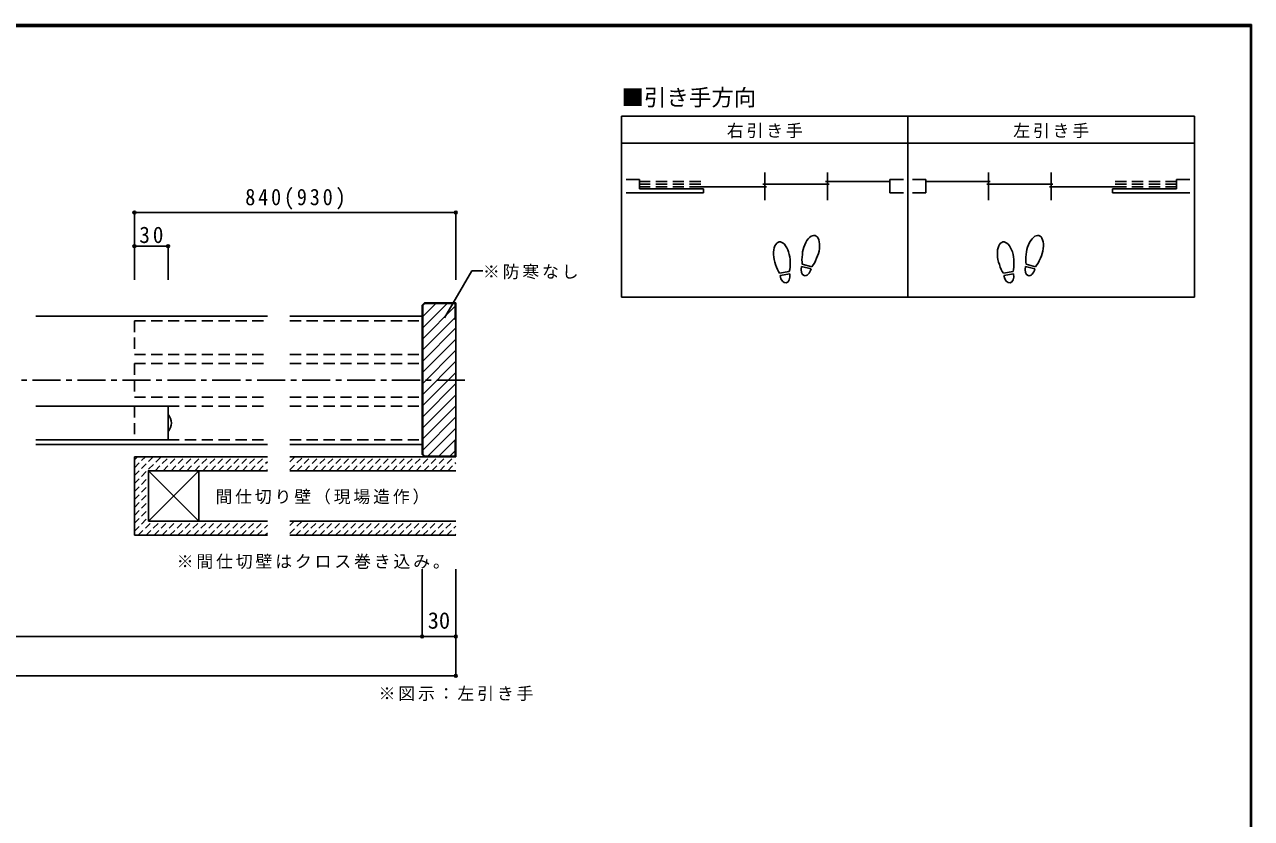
# Model space of a CAD drawing. Units: millimetres, scale not verified. Extents: x -973 to 977, y -718 to 696.
# Drawn here: x -116 to 977, y -11 to 696 of the extents above; entities that cross this region are included whole.
import ezdxf
from ezdxf.enums import TextEntityAlignment as Align

# ---------------------------------------------------------------- set-up
doc = ezdxf.new("R2010")
doc.units = ezdxf.units.MM
doc.header["$LTSCALE"] = 5
doc.header["$PDMODE"] = 32
doc.header["$PDSIZE"] = 2.5
for name, pattern in [('CHAIN1', [8, 5, -1, 1, -1]), ('DASHED1', [1.8, 1.2, -0.6]), ('DASHED2', [3, 2, -1])]:
    doc.linetypes.add(name, pattern=pattern)
for name, color, linetype in [('0-1_通り芯', 4, 'CHAIN1'), ('0-2_柱', 7, 'Continuous'), ('0-3_仕上げ', 2, 'Continuous'), ('0-4_枠', 3, 'Continuous'), ('0-6_扉', 6, 'Continuous'), ('0-7_金物', 3, 'Continuous'), ('0-8_戸当り', 3, 'Continuous'), ('0-A_文字', 7, 'Continuous'), ('0-B_寸法', 7, 'Continuous'), ('0-C_ハッチ', 4, 'DASHED1'), ('F-1_枠', 6, 'Continuous')]:
    doc.layers.add(name, color=color, linetype=linetype)
doc.styles.add('ＭＳ ゴシック', font='')
doc.styles.get('ＭＳ ゴシック').set_extended_font_data('MS Gothic')

msp = doc.modelspace()

# ---------------------------------------------------------------- linework, layer by layer
at = {"layer": '0-1_通り芯'}
msp.add_line((-748.667, 379.077), (278.178, 379.077), dxfattribs=at)
at = {"layer": '0-2_柱'}
for p, q in [((39.467, 298.577), (-5.533, 253.577)), ((-5.533, 298.577), (39.467, 253.577))]:
    msp.add_line(p, q, dxfattribs=at)
msp.add_lwpolyline([(-5.533, 253.577), (39.467, 253.577), (39.467, 298.577), (-5.533, 298.577)], close=True, dxfattribs=at)
at = {"layer": '0-3_仕上げ'}
for p, q in [((-18.033, 311.077), (-18.033, 241.077)), ((-18.033, 311.077), (100.386, 311.077)), ((120.386, 311.077), (268.178, 311.077)), ((-5.533, 298.577), (-5.533, 253.577)), ((-5.533, 298.577), (100.386, 298.577)), ((120.386, 298.577), (268.178, 298.577)), ((-5.533, 253.577), (100.386, 253.577)), ((120.386, 253.577), (268.178, 253.577)), ((-18.033, 241.077), (100.386, 241.077)), ((120.386, 241.077), (268.178, 241.077))]:
    msp.add_line(p, q, dxfattribs=at)
at = {"layer": '0-4_枠'}
for p, q in [((238.178, 445.956), (240.299, 448.077)), ((240.299, 448.077), (268.178, 448.077)), ((268.178, 448.077), (268.178, 311.077)), ((238.178, 445.956), (238.178, 313.198)), ((238.678, 445.749), (238.678, 313.406)), ((267.678, 326.077), (268.178, 326.077)), ((267.678, 326.077), (267.678, 311.577)), ((240.299, 311.077), (238.178, 313.198)), ((240.506, 311.577), (238.678, 313.406)), ((240.299, 311.077), (268.178, 311.077)), ((240.506, 311.577), (267.678, 311.577))]:
    msp.add_line(p, q, dxfattribs=at)
for points in [[(238.678, 445.749), (240.507, 447.577), (267.678, 447.577)], [(267.678, 447.577), (267.678, 433.077), (268.178, 433.077)]]:
    msp.add_lwpolyline(points, dxfattribs=at)
at = {"layer": '0-6_扉', "color": 2, "linetype": 'DASHED2'}
for p, q in [((-18.033, 432.077), (-18.033, 402.077)), ((-18.033, 432.077), (100.386, 432.077)), ((120.386, 432.077), (238.178, 432.077)), ((238.178, 402.077), (238.178, 432.077)), ((-18.033, 402.077), (100.386, 402.077)), ((-18.033, 394.077), (-18.033, 364.077)), ((-18.033, 394.077), (100.386, 394.077)), ((120.386, 402.077), (238.178, 402.077)), ((120.386, 394.077), (238.178, 394.077)), ((238.178, 364.077), (238.178, 394.077)), ((-18.033, 364.077), (100.386, 364.077)), ((120.386, 364.077), (238.178, 364.077)), ((-18.033, 356.077), (-18.033, 326.077)), ((-18.033, 356.077), (100.386, 356.077)), ((120.386, 356.077), (238.178, 356.077)), ((238.178, 356.077), (238.178, 326.077)), ((-18.033, 326.077), (100.386, 326.077)), ((120.386, 326.077), (238.178, 326.077))]:
    msp.add_line(p, q, dxfattribs=at)
at = {"layer": '0-6_扉'}
msp.add_line((-105.825, 356.077), (11.967, 356.077), dxfattribs=at)
msp.add_lwpolyline([(-105.825, 326.077), (11.967, 326.077), (11.967, 356.077)], dxfattribs=at)
at = {"layer": '0-7_金物', "color": 4}
for p, q in [((-105.825, 436.077), (100.386, 436.077)), ((120.386, 436.077), (238.178, 436.077)), ((-105.825, 322.077), (100.386, 322.077)), ((120.386, 322.077), (238.178, 322.077))]:
    msp.add_line(p, q, dxfattribs=at)
at = {"layer": '0-7_金物', "color": 7}
msp.add_arc((4.092, 341.077), 10.875, 316.39718, 43.60282, dxfattribs=at)
at = {"layer": '0-8_戸当り', "color": 2}
for p, q in [((431.73, 557.829), (419.73, 557.829)), ((431.73, 549.629), (431.73, 557.829)), ((654.775, 557.829), (666.775, 557.829)), ((654.775, 546.029), (654.775, 557.829)), ((686.775, 557.829), (674.775, 557.829)), ((686.775, 546.029), (686.775, 557.829)), ((909.82, 557.829), (921.82, 557.829)), ((909.82, 549.629), (909.82, 557.829)), ((431.73, 549.629), (488.691, 549.629)), ((486.291, 551.429), (544.852, 551.429)), ((488.691, 546.029), (488.691, 549.629)), ((541.652, 553.829), (600.614, 553.829)), ((597.414, 556.229), (654.775, 556.229)), ((744.136, 556.229), (686.775, 556.229)), ((799.897, 553.829), (740.936, 553.829)), ((855.258, 551.429), (796.697, 551.429)), ((909.82, 549.629), (852.858, 549.629)), ((852.858, 546.029), (852.858, 549.629)), ((488.691, 546.029), (419.73, 546.029)), ((654.775, 546.029), (666.775, 546.029)), ((686.775, 546.029), (674.775, 546.029)), ((852.858, 546.029), (921.82, 546.029))]:
    msp.add_line(p, q, dxfattribs=at)
at = {"layer": '0-8_戸当り'}
for p, q in [((543.252, 539.429), (543.252, 564.229)), ((599.014, 539.429), (599.014, 564.229)), ((742.536, 539.429), (742.536, 564.229)), ((798.297, 539.429), (798.297, 564.229)), ((585.169, 480.235), (576.688, 482.507)), ((784.453, 480.235), (775.972, 482.507)), ((565.158, 475.878), (556.512, 474.353)), ((565.523, 473.81), (556.876, 472.285)), ((584.626, 478.206), (576.145, 480.478)), ((764.442, 475.878), (755.795, 474.353)), ((764.806, 473.81), (756.16, 472.285)), ((783.909, 478.206), (775.428, 480.478))]:
    msp.add_line(p, q, dxfattribs=at)
at = {"layer": '0-8_戸当り', "linetype": 'DASHED2'}
for p, q in [((486.291, 556.229), (431.73, 556.229)), ((486.291, 553.829), (431.73, 553.829)), ((486.291, 551.429), (431.73, 551.429)), ((855.258, 556.229), (909.82, 556.229)), ((855.258, 553.829), (909.82, 553.829)), ((855.258, 551.429), (909.82, 551.429))]:
    msp.add_line(p, q, dxfattribs=at)
at = {"layer": '0-8_戸当り'}
for centre, major_axis, ratio, start_param, end_param in [((558.496, 488.377), (-2.445, 13.867), 0.5, 4.34059143, 8.22577918), ((584.414, 494.378), (3.644, 13.601), 0.5, 4.34059143, 8.22577918), ((757.78, 488.377), (-2.445, 13.867), 0.5, 4.34059143, 8.22577918), ((783.698, 494.378), (3.644, 13.601), 0.5, 4.34059143, 8.22577918), ((558.566, 487.981), (-2.963, 16.802), 0.4, 1.85063327, 2.44287679), ((558.566, 487.981), (-2.963, 16.802), 0.4, 3.84030852, 4.43255203), ((584.31, 493.989), (4.416, 16.48), 0.4, 1.85063327, 2.44287679), ((584.31, 493.989), (4.416, 16.48), 0.4, 3.84030852, 4.43255203), ((757.85, 487.981), (-2.963, 16.802), 0.4, 1.85063327, 2.44287679), ((757.85, 487.981), (-2.963, 16.802), 0.4, 3.84030852, 4.43255203), ((783.593, 493.989), (4.416, 16.48), 0.4, 1.85063327, 2.44287679), ((783.593, 493.989), (4.416, 16.48), 0.4, 3.84030852, 4.43255203), ((561.2, 473.047), (-1.27, 7.205), 0.6, 1.57079633, 4.71238898), ((580.385, 479.342), (1.894, 7.067), 0.6, 1.57079633, 4.71238898), ((760.483, 473.047), (-1.27, 7.205), 0.6, 1.57079633, 4.71238898), ((779.669, 479.342), (1.894, 7.067), 0.6, 1.57079633, 4.71238898)]:
    msp.add_ellipse(centre, major_axis=major_axis, ratio=ratio, start_param=start_param, end_param=end_param, dxfattribs=at)
at = {"layer": '0-A_文字', "color": 3}
for p, q in [((415.73, 614.167), (415.73, 453.167)), ((415.73, 614.167), (925.82, 614.167)), ((670.775, 453.167), (670.775, 614.167)), ((925.82, 453.167), (925.82, 614.167)), ((415.73, 590.167), (925.82, 590.167)), ((925.82, 453.167), (415.73, 453.167))]:
    msp.add_line(p, q, dxfattribs=at)
at = {"layer": '0-A_文字'}
for p in [(258.112, 434.645), (292.322, 476.577)]:
    msp.add_line(p, (282.322, 476.577), dxfattribs=at)
at = {"layer": '0-B_寸法', "color": 4}
for p, q in [((-18.033, 528.577), (268.178, 528.577)), ((-18.033, 528.577), (-18.033, 468.577)), ((268.178, 528.577), (268.178, 468.577)), ((-18.033, 498.577), (11.967, 498.577)), ((-18.033, 498.577), (-18.033, 468.577)), ((11.967, 498.577), (11.967, 468.577)), ((238.178, 151.077), (238.178, 211.077)), ((238.178, 151.077), (238.178, 211.077)), ((268.178, 116.077), (268.178, 211.077)), ((268.178, 151.077), (-738.667, 151.077)), ((-738.667, 116.077), (268.178, 116.077))]:
    msp.add_line(p, q, dxfattribs=at)
at = {"layer": '0-B_寸法'}
for p in [(-18.033, 528.577), (268.178, 528.577), (-18.033, 498.577), (11.967, 498.577), (238.178, 151.077), (238.178, 151.077), (268.178, 151.077), (268.178, 116.077)]:
    msp.add_point(p, dxfattribs=at)
at = {"layer": '0-C_ハッチ', "linetype": 'Continuous'}
for p, q in [((250.463, 447.577), (238.678, 435.792)), ((238.678, 425.892), (260.363, 447.577)), ((267.678, 444.993), (238.678, 415.993)), ((267.678, 435.093), (238.678, 406.093)), ((268.178, 425.694), (238.678, 396.194)), ((268.178, 415.794), (238.678, 386.294)), ((268.178, 405.895), (238.678, 376.395)), ((268.178, 395.995), (238.678, 366.495)), ((268.178, 386.096), (238.678, 356.596)), ((268.178, 376.196), (238.678, 346.696)), ((268.178, 366.297), (238.678, 336.797)), ((268.178, 356.397), (238.678, 326.897)), ((268.178, 346.498), (238.678, 316.998)), ((268.178, 336.598), (243.157, 311.577)), ((268.178, 326.699), (253.056, 311.577)), ((267.678, 316.299), (262.956, 311.577))]:
    msp.add_line(p, q, dxfattribs=at)
at = {"layer": '0-C_ハッチ'}
for p, q in [((-18.033, 287.155), (5.888, 311.077)), ((-18.033, 294.226), (-1.183, 311.077)), ((-18.033, 301.298), (-8.254, 311.077)), ((-18.033, 308.369), (-15.325, 311.077)), ((0.459, 298.577), (12.959, 311.077)), ((7.531, 298.577), (20.031, 311.077)), ((14.602, 298.577), (27.102, 311.077)), ((21.673, 298.577), (34.173, 311.077)), ((28.744, 298.577), (41.244, 311.077)), ((35.815, 298.577), (48.315, 311.077)), ((42.886, 298.577), (55.386, 311.077)), ((49.957, 298.577), (62.457, 311.077)), ((57.028, 298.577), (69.528, 311.077)), ((64.099, 298.577), (76.599, 311.077)), ((71.17, 298.577), (83.67, 311.077)), ((78.241, 298.577), (90.741, 311.077)), ((85.312, 298.577), (97.812, 311.077)), ((92.383, 298.577), (100.386, 306.58)), ((120.386, 306.385), (125.078, 311.077)), ((120.386, 299.314), (132.149, 311.077)), ((126.72, 298.577), (139.22, 311.077)), ((133.791, 298.577), (146.291, 311.077)), ((140.862, 298.577), (153.362, 311.077)), ((147.933, 298.577), (160.433, 311.077)), ((155.004, 298.577), (167.504, 311.077)), ((162.076, 298.577), (174.576, 311.077)), ((169.147, 298.577), (181.647, 311.077)), ((176.218, 298.577), (188.718, 311.077)), ((183.289, 298.577), (195.789, 311.077)), ((190.36, 298.577), (202.86, 311.077)), ((197.431, 298.577), (209.931, 311.077)), ((204.502, 298.577), (217.002, 311.077)), ((211.573, 298.577), (224.073, 311.077)), ((218.644, 298.577), (231.144, 311.077)), ((225.715, 298.577), (238.215, 311.077)), ((232.786, 298.577), (245.286, 311.077)), ((239.857, 298.577), (252.357, 311.077)), ((246.928, 298.577), (259.428, 311.077)), ((253.999, 298.577), (266.499, 311.077)), ((99.454, 298.577), (100.386, 299.509)), ((261.07, 298.577), (268.178, 305.685)), ((268.142, 298.577), (268.178, 298.614)), ((-18.033, 280.084), (-5.533, 292.584)), ((-18.033, 273.013), (-5.533, 285.513)), ((-18.033, 265.942), (-5.533, 278.442)), ((-18.033, 258.871), (-5.533, 271.371)), ((-18.033, 251.8), (-5.533, 264.3)), ((-18.033, 244.729), (-5.533, 257.229)), ((-14.614, 241.077), (-2.114, 253.577)), ((-7.543, 241.077), (4.957, 253.577)), ((-0.472, 241.077), (12.028, 253.577)), ((6.599, 241.077), (19.099, 253.577)), ((13.67, 241.077), (26.17, 253.577)), ((20.741, 241.077), (33.241, 253.577)), ((27.812, 241.077), (40.312, 253.577)), ((34.883, 241.077), (47.383, 253.577)), ((41.954, 241.077), (54.454, 253.577)), ((49.025, 241.077), (61.525, 253.577)), ((56.097, 241.077), (68.597, 253.577)), ((63.168, 241.077), (75.668, 253.577)), ((70.239, 241.077), (82.739, 253.577)), ((77.31, 241.077), (89.81, 253.577)), ((84.381, 241.077), (96.881, 253.577)), ((120.386, 242.745), (131.218, 253.577)), ((120.386, 249.816), (124.147, 253.577)), ((125.789, 241.077), (138.289, 253.577)), ((132.86, 241.077), (145.36, 253.577)), ((139.931, 241.077), (152.431, 253.577)), ((147.002, 241.077), (159.502, 253.577)), ((154.073, 241.077), (166.573, 253.577)), ((161.144, 241.077), (173.644, 253.577)), ((168.215, 241.077), (180.715, 253.577)), ((175.286, 241.077), (187.786, 253.577)), ((182.357, 241.077), (194.857, 253.577)), ((189.428, 241.077), (201.928, 253.577)), ((196.499, 241.077), (208.999, 253.577)), ((203.57, 241.077), (216.07, 253.577)), ((210.642, 241.077), (223.142, 253.577)), ((217.713, 241.077), (230.213, 253.577)), ((224.784, 241.077), (237.284, 253.577)), ((231.855, 241.077), (244.355, 253.577)), ((238.926, 241.077), (251.426, 253.577)), ((245.997, 241.077), (258.497, 253.577)), ((253.068, 241.077), (265.568, 253.577)), ((91.452, 241.077), (100.386, 250.011)), ((98.523, 241.077), (100.386, 242.94)), ((260.139, 241.077), (268.178, 249.116)), ((267.21, 241.077), (268.178, 242.045))]:
    msp.add_line(p, q, dxfattribs=at)
at = {"layer": 'F-1_枠'}
for p, q in [((-973.347, 695.833), (976.653, 695.833)), ((-973.347, 695), (976.653, 695)), ((-973.347, 694.167), (976.653, 694.167)), ((975.82, 695.833), (975.82, -700.833)), ((976.653, 695.833), (976.653, -700.833))]:
    msp.add_line(p, q, dxfattribs=at)

# ---------------------------------------------------------------- texts
at = {"layer": '0-A_文字', "style": 'ＭＳ ゴシック'}
msp.add_text('■引き手方向', height=14.66, dxfattribs=at).set_placement((415.73, 619.167), align=Align.BOTTOM_LEFT)
at = {"layer": '0-A_文字', "char_height": 11, "attachment_point": 7, "style": 'ＭＳ ゴシック'}
for s, insert in [('\\T1.17;右引き手', (509.502, 594.667)), ('\\T1.17;左引き手', (764.547, 594.667)), ('\\T1.17;※防寒なし', (292.322, 469.077)), ('\\T1.17;間仕切り壁（現場造作）', (54.125, 268.577)), ('\\T1.17;※間仕切壁はクロス巻き込み。', (19.625, 211.077)), ('\\T1.17;※図示：左引き手', (199.428, 93.577))]:
    msp.add_mtext(s, dxfattribs=dict(at, insert=insert))
at = {"layer": '0-B_寸法', "style": 'ＭＳ ゴシック'}
msp.add_text('30', height=14.66, dxfattribs=at).set_placement((243.178, 153.577), align=Align.BOTTOM_LEFT)
at = {"layer": '0-B_寸法', "char_height": 14.66, "attachment_point": 7, "style": 'ＭＳ ゴシック'}
for s, insert in [('\\T1.28;\\W0.9;840(930)', (80.697, 531.077)), ('\\T1.27;\\W0.95;30', (-13.658, 501.077))]:
    msp.add_mtext(s, dxfattribs=dict(at, insert=insert))

doc.saveas('drawing.dxf')
